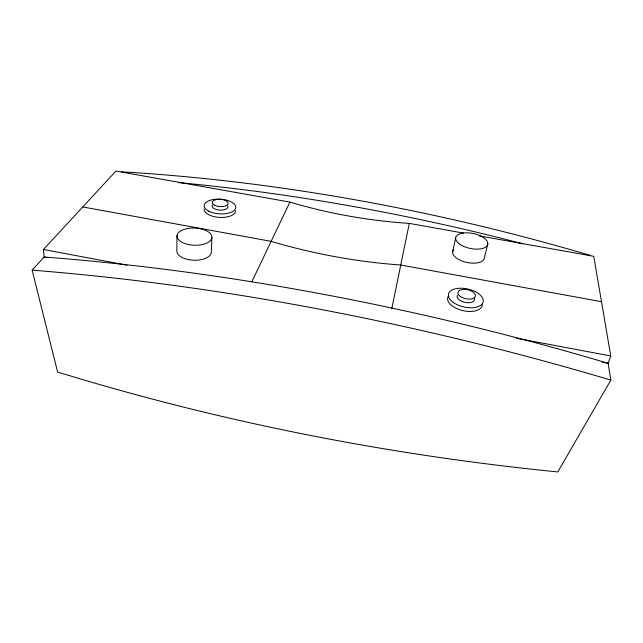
<?xml version="1.0" encoding="UTF-8"?>
<svg xmlns="http://www.w3.org/2000/svg" width="643" height="643" viewBox="0 0 643 643"><rect width="100%" height="100%" fill="white"/><g stroke="black" fill="none" stroke-linecap="round" stroke-linejoin="round"><path stroke-width="0.96" d="M177.01 235.651L176.833 250.537A17.265 8.745 2.2 0 0 193.398 260.222A17.265 8.745 2.2 0 0 211.322 252.177L211.877 237.388A17.457 8.6 2.3 0 0 186.044 228.852A17.457 8.6 2.3 0 0 185.385 243.737A17.457 8.6 2.3 0 0 211.877 237.388M391.756 308.793L409.302 223.402L463.547 233.079M452.6 251.895L455.638 237.974M487.82 243.737L484.444 257.634A16.204 7.748 12 0 1 465.853 262.223A16.204 7.748 12 0 1 453.355 249.998M479.332 235.901L593.746 256.316L610.77 355.957L608.085 363.295L610.85 380.093L557.794 471.938C388.348 455.011 220.436 422.065 57.621 372.032L32.15 270.164L44.094 257.031L43.427 249.492L115.941 171.062L289.913 202.103A1170.734 797.714 -78.6 0 0 409.302 223.402M251.831 281.747L289.913 202.103M82.762 206.95L271.145 241.35A1446.983 938.643 -78.8 0 0 400.75 265.02L601.494 301.688M43.427 249.492L126.96 265.165M516.393 338.242L610.77 355.957M47.052 257.594L44.094 257.031A1184.334 489.315 14.6 0 1 608.085 363.295L602.169 362.178M474.309 298.191A8.881 4.597 12.7 0 1 465.476 302.491A8.881 4.597 12.7 0 1 457.511 295.089M482.363 304.694A17.723 9.235 12.8 0 1 462.012 310.408A17.723 9.235 12.8 0 1 448.444 295.997M227.678 205.889A7.909 3.681 3.5 0 1 219.914 210.124A7.909 3.681 3.5 0 1 212.447 205.053M235.619 210.751A15.786 7.394 3.5 0 1 219.625 217.398A15.786 7.394 3.5 0 1 204.096 209.047M121.615 171.81A1047.399 500.431 14.3 0 1 590.354 255.432M178.481 182.596A1057.397 500.021 14.3 0 1 522.888 243.818M32.15 270.164A1204.524 486.703 14.6 0 1 610.85 380.093M453.202 302.395A17.771 9.195 12.7 0 0 482.571 303.367A17.771 9.195 12.7 0 0 461.714 288.225A17.771 9.195 12.7 0 0 453.202 302.395M460.308 296.367A8.906 4.581 12.7 0 0 475.056 296.929A8.906 4.581 12.7 0 0 464.68 289.35A8.906 4.581 12.7 0 0 460.308 296.367M460.115 244.453A16.372 7.612 11.8 0 0 487.193 245.642A16.372 7.612 11.8 0 0 467.855 232.838A16.372 7.612 11.8 0 0 460.115 244.453M208.838 211.209A15.826 7.354 3.5 0 0 235.266 209.168A15.826 7.354 3.5 0 0 215.903 199.217A15.826 7.354 3.5 0 0 208.838 211.209M214.545 205.254A7.933 3.665 3.5 0 0 227.823 204.297A7.933 3.665 3.5 0 0 218.186 199.306A7.933 3.665 3.5 0 0 214.545 205.254"/></g></svg>
